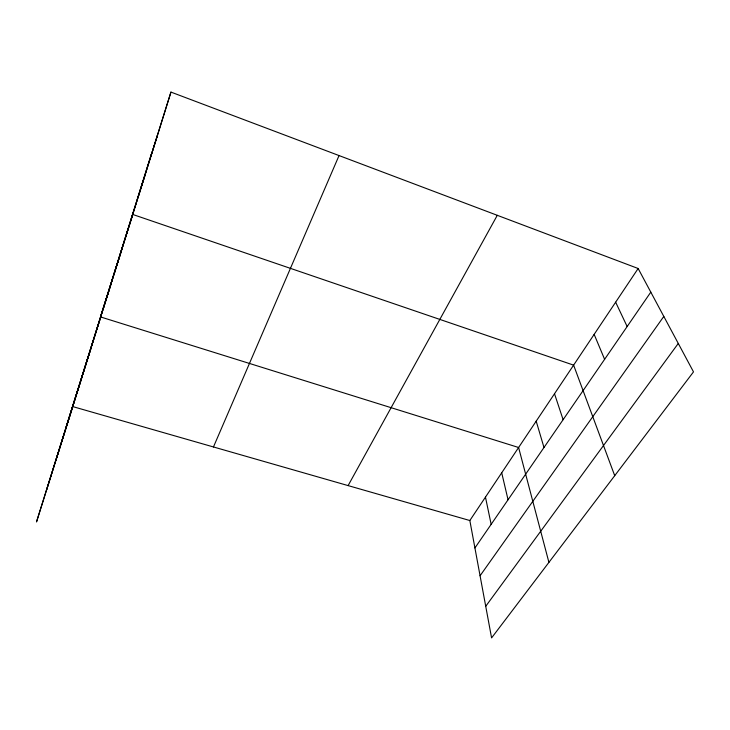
<?xml version="1.0" encoding="UTF-8"?>
<svg xmlns="http://www.w3.org/2000/svg" width="730" height="730" viewBox="0 0 730 730"><rect width="100%" height="100%" fill="white"/><g stroke="black" fill="none" stroke-linecap="round" stroke-linejoin="round"><path stroke-width="1.09" d="M46.392 490.523L151.329 154.103M55.854 460.438L170.948 92.09L638.148 268.503L693.5 371.88L491.582 637.911L469.837 520.527L638.148 268.503M170.948 92.09L36.5 521.959L72.79 406.601L469.837 520.527M151.028 155.654L157.552 135.013M137.961 197.547L144.832 175.748M101.05 314.995L132.75 214.465L573.616 365.137L614.715 475.686M103.231 308.836L110.924 284.399M114.117 273.933L121.582 250.253M66.238 426.603L100.749 317.002L518.61 447.499L548.914 562.374M73.465 404.21L81.705 378.021M82.937 373.87L91.022 348.183M213.461 446.961L339.048 155.563M348.11 485.596L497.285 215.314M474.92 547.956L650.804 292.137M480.075 575.76L663.807 316.418M485.724 606.292L678.279 343.447M615.645 302.193L627.152 326.529M594.156 334.376L604.613 359.324M554.508 393.735L563.113 419.677M536.194 421.164L543.987 447.499M501.711 472.794L508.053 499.767M485.468 497.121L491.153 524.341"/></g></svg>
